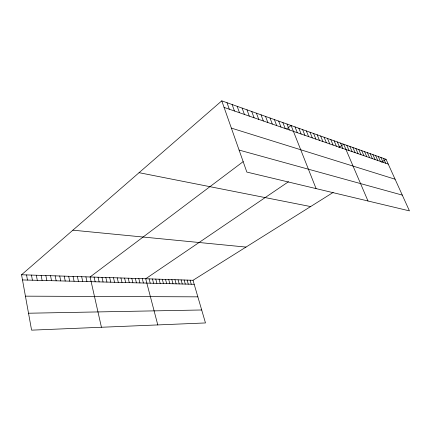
<?xml version="1.0" encoding="UTF-8"?>
<svg xmlns="http://www.w3.org/2000/svg" width="431" height="431" viewBox="0 0 431 431"><rect width="100%" height="100%" fill="white"/><g stroke="black" fill="none" stroke-linecap="round" stroke-linejoin="round"><path stroke-width="0.65" d="M21.55 274.768L193.018 280.285L205.479 322.943L31.587 330.151L21.55 274.768L221.771 100.849L386.052 159.281L409.45 210.888L246.834 172.077L221.771 100.849M243.203 161.609L90.084 276.977L101.43 327.253M286.583 128.928L291.114 125.513L316.085 188.606M288.501 181.726L145.705 278.765L157.778 324.92M338.879 147.488L343.696 144.218L367.999 200.997M193.018 280.285L333.19 192.42M381.473 162.158L386.052 159.281M28.521 313.224L201.692 309.981M25.429 296.162L197.856 296.846M22.487 279.951L194.192 284.304M72.887 230.176L245.993 247.082M139.078 172.68L310.622 206.568M239.092 150.074L402.301 195.114M231.361 128.099L395.087 179.215M224.082 107.416L388.239 164.109M383.488 158.371L385.68 163.225M380.885 157.444L383.089 162.331M378.256 156.512L380.46 161.42M375.584 155.559L377.793 160.499M372.88 154.6L375.094 159.567M370.137 153.625L372.357 158.624M367.363 152.633L369.588 157.665M364.545 151.631L366.776 156.695M361.69 150.618L363.926 155.71M358.791 149.589L361.033 154.713M355.861 148.544L358.102 153.7M352.881 147.483L355.133 152.676M349.864 146.411L352.116 151.637M346.804 145.322L349.062 150.581M340.544 143.097L342.812 148.42M337.349 141.961L339.623 147.321M334.106 140.808L336.385 146.201M330.814 139.633L333.093 145.064M327.474 138.448L329.758 143.911M324.085 137.241L326.375 142.742M320.642 136.018L322.932 141.557M317.146 134.774L319.441 140.35M313.601 133.513L315.901 139.127M309.997 132.231L312.297 137.882M306.339 130.927L308.644 136.622M302.621 129.607L304.927 135.339M298.845 128.266L301.156 134.036M295.009 126.903L297.325 132.71M287.03 124.063L289.346 129.957M282.881 122.587L285.198 128.524M278.658 121.084L280.98 127.07M274.364 119.559L276.686 125.583M270 118.002L272.322 124.074M265.555 116.424L267.877 122.544M261.03 114.813L263.357 120.982M256.429 113.175L258.751 119.392M251.742 111.51L254.069 117.771M246.974 109.813L249.296 116.128M242.114 108.084L244.436 114.447M237.169 106.328L239.491 112.739M232.131 104.534L234.448 110.999M226.997 102.707L229.314 109.226M190.087 280.193L191.256 284.234M187.124 280.096L188.293 284.158M184.129 279.999L185.298 284.083M181.106 279.902L182.27 284.002M178.051 279.805L179.215 283.927M174.964 279.708L176.128 283.846M171.85 279.606L173.009 283.77M168.699 279.503L169.857 283.69M165.52 279.401L166.673 283.609M162.304 279.299L163.451 283.528M159.055 279.196L160.203 283.442M155.769 279.089L156.916 283.361M152.45 278.981L153.592 283.275M149.094 278.873L150.236 283.189M142.278 278.652L143.41 283.016M138.814 278.545L139.94 282.93M135.312 278.431L136.433 282.838M131.773 278.318L132.888 282.752M128.19 278.2L129.305 282.661M124.57 278.087L125.68 282.569M120.912 277.968L122.016 282.477M117.21 277.85L118.309 282.38M113.466 277.726L114.565 282.283M109.679 277.607L110.772 282.192M105.848 277.483L106.936 282.095M101.975 277.359L103.057 281.993M98.058 277.23L99.135 281.896M94.093 277.106L95.165 281.793M85.904 276.842L86.96 281.583M81.674 276.707L82.725 281.481M77.386 276.567L78.431 281.368M73.049 276.427L74.089 281.26M68.658 276.287L69.687 281.147M64.214 276.142L65.237 281.034M59.715 275.996L60.728 280.92M55.152 275.851L56.159 280.802M50.535 275.705L51.531 280.689M45.858 275.554L46.85 280.57M41.123 275.398L42.103 280.446M36.328 275.247L37.298 280.328M31.463 275.091L32.422 280.204M26.539 274.93L27.487 280.075"/></g></svg>
